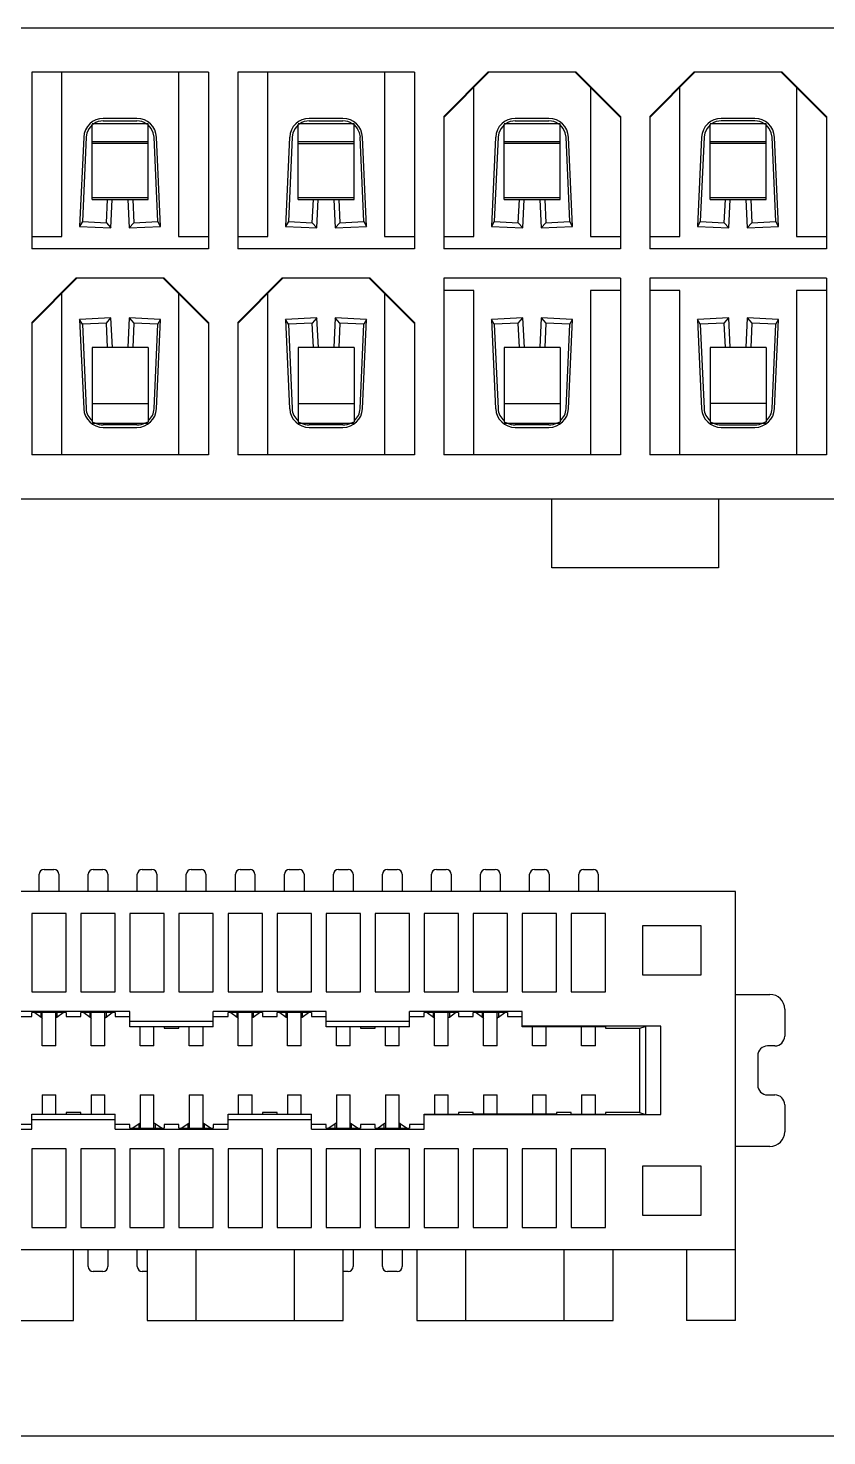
# Model space of a CAD drawing. Header units: millimetres. Extents: x 0 to 841, y 0 to 594.
# Drawn here: x 188.35 to 204.64, y 323.74 to 352.44 of the extents above; entities that cross this region are included whole.
import ezdxf

# ---------------------------------------------------------------- set-up
doc = ezdxf.new("R2010")
doc.units = ezdxf.units.MM
doc.header["$LTSCALE"] = 46.255
doc.layers.add('ASSEM_MEM', color=7, linetype='CONTINUOUS')

msp = doc.modelspace()

# ---------------------------------------------------------------- linework, layer by layer
at = {"layer": 'ASSEM_MEM', "color": 7, "linetype": 'CONTINUOUS'}
for p, q in [((226.527, 352.44), (174.927, 352.44)), ((192.027, 351.54), (188.427, 351.54)), ((188.427, 351.54), (188.427, 347.94)), ((189.037, 348.19), (189.037, 351.54)), ((191.417, 351.54), (191.417, 348.19)), ((192.027, 351.54), (192.027, 347.94)), ((196.227, 351.54), (192.627, 351.54)), ((192.627, 351.54), (192.627, 347.94)), ((193.237, 348.19), (193.237, 351.54)), ((195.617, 351.54), (195.617, 348.19)), ((196.227, 351.54), (196.227, 347.94)), ((196.827, 350.64), (197.727, 351.54)), ((196.827, 350.62), (197.747, 351.54)), ((199.527, 351.54), (197.727, 351.54)), ((200.427, 350.62), (199.507, 351.54)), ((199.527, 351.54), (200.427, 350.64)), ((201.027, 350.64), (201.927, 351.54)), ((201.027, 350.62), (201.947, 351.54)), ((203.727, 351.54), (201.927, 351.54)), ((204.627, 350.62), (203.707, 351.54)), ((203.727, 351.54), (204.627, 350.64)), ((197.437, 348.19), (197.437, 351.23)), ((199.817, 351.23), (199.817, 348.19)), ((201.637, 348.19), (201.637, 351.23)), ((204.017, 351.23), (204.017, 348.19)), ((190.797, 350.49), (189.657, 350.49)), ((189.657, 348.95), (189.657, 350.478)), ((189.678, 350.487), (189.688, 350.49)), ((190.57, 350.6), (189.884, 350.6)), ((189.884, 350.55), (190.57, 350.55)), ((190.797, 348.95), (190.797, 350.49)), ((194.997, 350.49), (193.857, 350.49)), ((193.857, 348.95), (193.857, 350.478)), ((193.878, 350.487), (193.888, 350.49)), ((194.77, 350.6), (194.084, 350.6)), ((194.084, 350.55), (194.77, 350.55)), ((194.997, 348.95), (194.997, 350.49)), ((196.827, 350.64), (196.827, 347.94)), ((199.197, 350.49), (198.057, 350.49)), ((198.057, 348.95), (198.057, 350.478)), ((198.078, 350.487), (198.088, 350.49)), ((198.97, 350.6), (198.284, 350.6)), ((198.284, 350.55), (198.97, 350.55)), ((199.197, 348.95), (199.197, 350.49)), ((200.427, 350.64), (200.427, 347.94)), ((201.027, 350.64), (201.027, 347.94)), ((203.397, 350.49), (202.257, 350.49)), ((202.257, 348.95), (202.257, 350.478)), ((203.17, 350.6), (202.484, 350.6)), ((203.17, 350.55), (202.484, 350.55)), ((203.397, 348.95), (203.397, 350.49)), ((204.627, 350.64), (204.627, 347.94)), ((189.484, 350.219), (189.402, 348.398)), ((189.534, 350.216), (189.457, 348.496)), ((190.997, 348.496), (190.919, 350.216)), ((191.052, 348.398), (190.969, 350.219)), ((193.684, 350.219), (193.602, 348.398)), ((193.734, 350.216), (193.657, 348.496)), ((195.197, 348.496), (195.119, 350.216)), ((195.252, 348.398), (195.169, 350.219)), ((197.884, 350.219), (197.802, 348.398)), ((197.934, 350.216), (197.857, 348.496)), ((199.397, 348.496), (199.319, 350.216)), ((199.452, 348.398), (199.369, 350.219)), ((202.084, 350.219), (202.002, 348.398)), ((202.134, 350.216), (202.057, 348.496)), ((203.597, 348.496), (203.519, 350.216)), ((203.652, 348.398), (203.569, 350.219)), ((189.657, 350.13), (190.797, 350.13)), ((190.797, 350.09), (189.657, 350.09)), ((193.857, 350.13), (194.997, 350.13)), ((193.857, 350.09), (194.997, 350.09)), ((198.057, 350.13), (199.197, 350.13)), ((199.197, 350.09), (198.057, 350.09)), ((202.257, 350.13), (203.397, 350.13)), ((203.397, 350.09), (202.257, 350.09)), ((189.657, 348.99), (190.797, 348.99)), ((189.657, 348.95), (190.797, 348.95)), ((189.946, 348.474), (189.968, 348.95)), ((190.041, 348.369), (190.068, 348.95)), ((190.386, 348.95), (190.412, 348.369)), ((190.486, 348.95), (190.508, 348.474)), ((193.857, 348.99), (194.997, 348.99)), ((193.857, 348.95), (194.997, 348.95)), ((194.146, 348.474), (194.168, 348.95)), ((194.241, 348.369), (194.268, 348.95)), ((194.586, 348.95), (194.612, 348.369)), ((194.686, 348.95), (194.708, 348.474)), ((198.057, 348.99), (199.197, 348.99)), ((198.057, 348.95), (199.197, 348.95)), ((198.346, 348.474), (198.368, 348.95)), ((198.441, 348.369), (198.468, 348.95)), ((198.786, 348.95), (198.812, 348.369)), ((198.886, 348.95), (198.908, 348.474)), ((202.257, 348.99), (203.397, 348.99)), ((202.257, 348.95), (203.397, 348.95)), ((202.546, 348.474), (202.568, 348.95)), ((202.641, 348.369), (202.668, 348.95)), ((202.986, 348.95), (203.012, 348.369)), ((203.086, 348.95), (203.108, 348.474)), ((189.457, 348.496), (189.402, 348.398)), ((189.457, 348.496), (189.946, 348.474)), ((189.946, 348.474), (190.041, 348.369)), ((190.508, 348.474), (190.412, 348.369)), ((190.508, 348.474), (190.997, 348.496)), ((191.052, 348.398), (190.997, 348.496)), ((193.657, 348.496), (193.602, 348.398)), ((193.657, 348.496), (194.146, 348.474)), ((194.146, 348.474), (194.241, 348.369)), ((194.708, 348.474), (194.612, 348.369)), ((194.708, 348.474), (195.197, 348.496)), ((195.197, 348.496), (195.252, 348.398)), ((197.857, 348.496), (197.802, 348.398)), ((197.857, 348.496), (198.346, 348.474)), ((198.346, 348.474), (198.441, 348.369)), ((198.908, 348.474), (198.812, 348.369)), ((198.908, 348.474), (199.397, 348.496)), ((199.452, 348.398), (199.397, 348.496)), ((202.057, 348.496), (202.002, 348.398)), ((202.057, 348.496), (202.546, 348.474)), ((202.546, 348.474), (202.641, 348.369)), ((203.108, 348.474), (203.012, 348.369)), ((203.108, 348.474), (203.597, 348.496)), ((203.652, 348.398), (203.597, 348.496)), ((188.427, 348.19), (189.037, 348.19)), ((189.402, 348.398), (190.041, 348.369)), ((190.412, 348.369), (191.052, 348.398)), ((191.417, 348.19), (192.027, 348.19)), ((192.627, 348.19), (193.237, 348.19)), ((193.602, 348.398), (194.241, 348.369)), ((194.612, 348.369), (195.252, 348.398)), ((195.617, 348.19), (196.227, 348.19)), ((196.827, 348.19), (197.437, 348.19)), ((197.802, 348.398), (198.441, 348.369)), ((198.812, 348.369), (199.452, 348.398)), ((199.817, 348.19), (200.427, 348.19)), ((201.027, 348.19), (201.637, 348.19)), ((202.002, 348.398), (202.641, 348.369)), ((203.012, 348.369), (203.652, 348.398)), ((204.017, 348.19), (204.627, 348.19)), ((192.027, 347.94), (188.427, 347.94)), ((196.227, 347.94), (192.627, 347.94)), ((200.427, 347.94), (196.827, 347.94)), ((204.627, 347.94), (201.027, 347.94)), ((188.427, 346.44), (189.327, 347.34)), ((188.427, 346.42), (189.347, 347.34)), ((191.127, 347.34), (189.327, 347.34)), ((192.027, 346.42), (191.107, 347.34)), ((191.127, 347.34), (192.027, 346.44)), ((192.627, 346.44), (193.527, 347.34)), ((192.627, 346.42), (193.547, 347.34)), ((195.327, 347.34), (193.527, 347.34)), ((196.227, 346.42), (195.307, 347.34)), ((195.327, 347.34), (196.227, 346.44)), ((200.427, 347.34), (196.827, 347.34)), ((196.827, 347.34), (196.827, 343.74)), ((200.427, 347.34), (200.427, 343.74)), ((204.627, 347.34), (201.027, 347.34)), ((201.027, 347.34), (201.027, 343.74)), ((204.627, 347.34), (204.627, 343.74)), ((189.037, 343.74), (189.037, 347.03)), ((191.417, 347.03), (191.417, 343.74)), ((193.237, 343.74), (193.237, 347.03)), ((195.617, 347.03), (195.617, 343.74)), ((197.437, 347.09), (196.827, 347.09)), ((197.437, 343.74), (197.437, 347.09)), ((200.427, 347.09), (199.817, 347.09)), ((199.817, 347.09), (199.817, 343.74)), ((201.637, 347.09), (201.027, 347.09)), ((201.637, 343.74), (201.637, 347.09)), ((204.627, 347.09), (204.017, 347.09)), ((204.017, 347.09), (204.017, 343.74)), ((188.427, 346.44), (188.427, 343.74)), ((190.041, 346.532), (189.402, 346.503)), ((189.457, 346.405), (189.402, 346.503)), ((189.402, 346.503), (189.484, 344.682)), ((189.946, 346.427), (189.457, 346.405)), ((189.946, 346.427), (190.041, 346.532)), ((189.969, 345.93), (189.946, 346.427)), ((190.069, 345.93), (190.041, 346.532)), ((190.412, 346.532), (190.385, 345.93)), ((191.052, 346.503), (190.412, 346.532)), ((190.412, 346.532), (190.508, 346.427)), ((190.508, 346.427), (190.485, 345.93)), ((190.997, 346.405), (190.508, 346.427)), ((190.969, 344.682), (191.052, 346.503)), ((190.997, 346.405), (191.052, 346.503)), ((192.027, 346.44), (192.027, 343.74)), ((192.627, 346.44), (192.627, 343.74)), ((194.241, 346.532), (193.602, 346.503)), ((193.657, 346.405), (193.602, 346.503)), ((193.602, 346.503), (193.684, 344.682)), ((194.146, 346.427), (193.657, 346.405)), ((194.241, 346.532), (194.146, 346.427)), ((194.169, 345.93), (194.146, 346.427)), ((194.269, 345.93), (194.241, 346.532)), ((194.612, 346.532), (194.585, 345.93)), ((195.252, 346.503), (194.612, 346.532)), ((194.708, 346.427), (194.612, 346.532)), ((194.708, 346.427), (194.685, 345.93)), ((195.197, 346.405), (194.708, 346.427)), ((195.169, 344.682), (195.252, 346.503)), ((195.252, 346.503), (195.197, 346.405)), ((196.227, 346.44), (196.227, 343.74)), ((198.441, 346.532), (197.802, 346.503)), ((197.857, 346.405), (197.802, 346.503)), ((197.802, 346.503), (197.884, 344.682)), ((198.346, 346.427), (197.857, 346.405)), ((198.346, 346.427), (198.441, 346.532)), ((198.369, 345.93), (198.346, 346.427)), ((198.469, 345.93), (198.441, 346.532)), ((198.812, 346.532), (198.785, 345.93)), ((199.452, 346.503), (198.812, 346.532)), ((198.812, 346.532), (198.908, 346.427)), ((198.908, 346.427), (198.885, 345.93)), ((199.397, 346.405), (198.908, 346.427)), ((199.369, 344.682), (199.452, 346.503)), ((199.397, 346.405), (199.452, 346.503)), ((202.641, 346.532), (202.002, 346.503)), ((202.057, 346.405), (202.002, 346.503)), ((202.002, 346.503), (202.084, 344.682)), ((202.546, 346.427), (202.057, 346.405)), ((202.546, 346.427), (202.641, 346.532)), ((202.569, 345.93), (202.546, 346.427)), ((202.669, 345.93), (202.641, 346.532)), ((203.012, 346.532), (202.985, 345.93)), ((203.652, 346.503), (203.012, 346.532)), ((203.012, 346.532), (203.108, 346.427)), ((203.108, 346.427), (203.085, 345.93)), ((203.597, 346.405), (203.108, 346.427)), ((203.569, 344.682), (203.652, 346.503)), ((203.597, 346.405), (203.652, 346.503)), ((189.457, 346.405), (189.534, 344.685)), ((190.919, 344.685), (190.997, 346.405)), ((193.657, 346.405), (193.734, 344.685)), ((195.119, 344.685), (195.197, 346.405)), ((197.857, 346.405), (197.934, 344.685)), ((199.319, 344.685), (199.397, 346.405)), ((202.057, 346.405), (202.134, 344.685)), ((203.519, 344.685), (203.597, 346.405)), ((190.797, 345.93), (189.657, 345.93)), ((189.657, 345.93), (189.657, 344.413)), ((190.797, 345.93), (190.797, 344.413)), ((194.997, 345.93), (193.857, 345.93)), ((193.857, 345.93), (193.857, 344.413)), ((194.997, 345.93), (194.997, 344.413)), ((199.197, 345.93), (198.057, 345.93)), ((198.057, 345.93), (198.057, 344.413)), ((199.197, 345.93), (199.197, 344.413)), ((203.397, 345.93), (202.257, 345.93)), ((202.257, 345.93), (202.257, 344.413)), ((203.397, 345.93), (203.397, 344.413)), ((189.657, 344.79), (190.797, 344.79)), ((193.857, 344.79), (194.997, 344.79)), ((198.057, 344.79), (199.197, 344.79)), ((203.397, 344.79), (202.257, 344.79)), ((189.657, 344.39), (190.797, 344.39)), ((190.57, 344.35), (189.884, 344.35)), ((189.884, 344.3), (190.57, 344.3)), ((193.857, 344.39), (194.997, 344.39)), ((194.77, 344.35), (194.084, 344.35)), ((194.084, 344.3), (194.77, 344.3)), ((198.057, 344.39), (199.197, 344.39)), ((198.97, 344.35), (198.284, 344.35)), ((198.284, 344.3), (198.97, 344.3)), ((202.257, 344.39), (203.397, 344.39)), ((202.484, 344.35), (203.17, 344.35)), ((202.484, 344.3), (203.17, 344.3)), ((203.354, 344.397), (203.332, 344.39)), ((192.027, 343.74), (188.427, 343.74)), ((196.227, 343.74), (192.627, 343.74)), ((200.427, 343.74), (196.827, 343.74)), ((204.627, 343.74), (201.027, 343.74)), ((226.527, 342.84), (174.927, 342.84)), ((199.027, 341.44), (199.027, 342.84)), ((202.427, 342.84), (202.427, 341.44)), ((202.427, 341.44), (199.027, 341.44)), ((188.677, 335.29), (188.877, 335.29)), ((189.677, 335.29), (189.877, 335.29)), ((190.677, 335.29), (190.877, 335.29)), ((191.677, 335.29), (191.877, 335.29)), ((192.677, 335.29), (192.877, 335.29)), ((193.677, 335.29), (193.877, 335.29)), ((194.677, 335.29), (194.877, 335.29)), ((195.677, 335.29), (195.877, 335.29)), ((196.677, 335.29), (196.877, 335.29)), ((197.677, 335.29), (197.877, 335.29)), ((198.677, 335.29), (198.877, 335.29)), ((199.677, 335.29), (199.877, 335.29)), ((188.577, 334.84), (188.577, 335.19)), ((188.977, 335.19), (188.977, 334.84)), ((189.577, 334.84), (189.577, 335.19)), ((189.977, 335.19), (189.977, 334.84)), ((190.577, 334.84), (190.577, 335.19)), ((190.977, 335.19), (190.977, 334.84)), ((191.577, 334.84), (191.577, 335.19)), ((191.977, 335.19), (191.977, 334.84)), ((192.577, 334.84), (192.577, 335.19)), ((192.977, 335.19), (192.977, 334.84)), ((193.577, 334.84), (193.577, 335.19)), ((193.977, 335.19), (193.977, 334.84)), ((194.577, 334.84), (194.577, 335.19)), ((194.977, 335.19), (194.977, 334.84)), ((195.577, 334.84), (195.577, 335.19)), ((195.977, 335.19), (195.977, 334.84)), ((196.577, 334.84), (196.577, 335.19)), ((196.977, 335.19), (196.977, 334.84)), ((197.577, 334.84), (197.577, 335.19)), ((197.977, 335.19), (197.977, 334.84)), ((198.577, 334.84), (198.577, 335.19)), ((198.977, 335.19), (198.977, 334.84)), ((199.577, 334.84), (199.577, 335.19)), ((199.977, 335.19), (199.977, 334.84)), ((202.777, 334.84), (163.777, 334.84)), ((202.777, 326.09), (202.777, 334.84)), ((189.127, 334.39), (188.427, 334.39)), ((188.427, 334.39), (188.427, 332.79)), ((189.127, 332.79), (189.127, 334.39)), ((190.127, 334.39), (189.427, 334.39)), ((189.427, 334.39), (189.427, 332.79)), ((190.127, 332.79), (190.127, 334.39)), ((191.127, 334.39), (190.427, 334.39)), ((190.427, 334.39), (190.427, 332.79)), ((191.127, 332.79), (191.127, 334.39)), ((192.127, 334.39), (191.427, 334.39)), ((191.427, 334.39), (191.427, 332.79)), ((192.127, 332.79), (192.127, 334.39)), ((193.127, 334.39), (192.427, 334.39)), ((192.427, 334.39), (192.427, 332.79)), ((193.127, 332.79), (193.127, 334.39)), ((194.127, 334.39), (193.427, 334.39)), ((193.427, 334.39), (193.427, 332.79)), ((194.127, 332.79), (194.127, 334.39)), ((195.127, 334.39), (194.427, 334.39)), ((194.427, 334.39), (194.427, 332.79)), ((195.127, 332.79), (195.127, 334.39)), ((196.127, 334.39), (195.427, 334.39)), ((195.427, 334.39), (195.427, 332.79)), ((196.127, 332.79), (196.127, 334.39)), ((197.127, 334.39), (196.427, 334.39)), ((196.427, 334.39), (196.427, 332.79)), ((197.127, 332.79), (197.127, 334.39)), ((198.127, 334.39), (197.427, 334.39)), ((197.427, 334.39), (197.427, 332.79)), ((198.127, 332.79), (198.127, 334.39)), ((199.127, 334.39), (198.427, 334.39)), ((198.427, 334.39), (198.427, 332.79)), ((199.127, 332.79), (199.127, 334.39)), ((200.127, 334.39), (199.427, 334.39)), ((199.427, 334.39), (199.427, 332.79)), ((200.127, 332.79), (200.127, 334.39)), ((202.077, 334.14), (200.877, 334.14)), ((200.877, 334.14), (200.877, 333.14)), ((202.077, 333.14), (202.077, 334.14)), ((200.877, 333.14), (202.077, 333.14)), ((188.427, 332.79), (189.127, 332.79)), ((189.427, 332.79), (190.127, 332.79)), ((190.427, 332.79), (191.127, 332.79)), ((191.427, 332.79), (192.127, 332.79)), ((192.427, 332.79), (193.127, 332.79)), ((193.427, 332.79), (194.127, 332.79)), ((194.427, 332.79), (195.127, 332.79)), ((195.427, 332.79), (196.127, 332.79)), ((196.427, 332.79), (197.127, 332.79)), ((197.427, 332.79), (198.127, 332.79)), ((198.427, 332.79), (199.127, 332.79)), ((199.427, 332.79), (200.127, 332.79)), ((202.777, 332.74), (203.477, 332.74)), ((190.427, 332.39), (188.127, 332.39)), ((189.127, 332.37), (188.427, 332.37)), ((188.427, 332.29), (188.427, 332.37)), ((188.486, 332.37), (188.614, 332.279)), ((188.614, 332.279), (188.614, 332.37)), ((188.637, 331.69), (188.637, 332.37)), ((188.917, 331.69), (188.917, 332.37)), ((188.94, 332.37), (188.94, 332.279)), ((188.94, 332.279), (189.068, 332.37)), ((189.127, 332.37), (189.127, 332.29)), ((190.127, 332.37), (189.427, 332.37)), ((189.427, 332.29), (189.427, 332.37)), ((189.486, 332.37), (189.614, 332.279)), ((189.614, 332.279), (189.614, 332.37)), ((189.637, 331.69), (189.637, 332.37)), ((189.917, 331.69), (189.917, 332.37)), ((189.94, 332.37), (189.94, 332.279)), ((189.94, 332.279), (190.068, 332.37)), ((190.127, 332.37), (190.127, 332.29)), ((190.427, 332.082), (190.427, 332.39)), ((194.427, 332.39), (192.127, 332.39)), ((192.127, 332.082), (192.127, 332.39)), ((193.127, 332.37), (192.427, 332.37)), ((192.427, 332.29), (192.427, 332.37)), ((192.486, 332.37), (192.614, 332.279)), ((192.614, 332.279), (192.614, 332.37)), ((192.637, 331.69), (192.637, 332.37)), ((192.917, 331.69), (192.917, 332.37)), ((192.94, 332.37), (192.94, 332.279)), ((192.94, 332.279), (193.068, 332.37)), ((193.127, 332.37), (193.127, 332.29)), ((194.127, 332.37), (193.427, 332.37)), ((193.427, 332.29), (193.427, 332.37)), ((193.486, 332.37), (193.614, 332.279)), ((193.614, 332.279), (193.614, 332.37)), ((193.637, 331.69), (193.637, 332.37)), ((193.917, 331.69), (193.917, 332.37)), ((193.94, 332.37), (193.94, 332.279)), ((193.94, 332.279), (194.068, 332.37)), ((194.127, 332.37), (194.127, 332.29)), ((194.427, 332.082), (194.427, 332.39)), ((198.427, 332.39), (196.127, 332.39)), ((196.127, 332.082), (196.127, 332.39)), ((197.127, 332.37), (196.427, 332.37)), ((196.427, 332.29), (196.427, 332.37)), ((196.486, 332.37), (196.614, 332.279)), ((196.614, 332.279), (196.614, 332.37)), ((196.637, 331.69), (196.637, 332.37)), ((196.917, 331.69), (196.917, 332.37)), ((196.94, 332.37), (196.94, 332.279)), ((196.94, 332.279), (197.068, 332.37)), ((197.127, 332.37), (197.127, 332.29)), ((198.127, 332.37), (197.427, 332.37)), ((197.427, 332.29), (197.427, 332.37)), ((197.486, 332.37), (197.614, 332.279)), ((197.614, 332.279), (197.614, 332.37)), ((197.637, 331.69), (197.637, 332.37)), ((197.917, 331.69), (197.917, 332.37)), ((197.94, 332.37), (197.94, 332.279)), ((197.94, 332.279), (198.068, 332.37)), ((198.127, 332.37), (198.127, 332.29)), ((198.427, 332.082), (198.427, 332.39)), ((203.777, 332.44), (203.777, 331.89)), ((188.127, 332.29), (188.427, 332.29)), ((188.614, 332.279), (188.62, 332.275)), ((188.934, 332.275), (188.94, 332.279)), ((189.127, 332.29), (189.427, 332.29)), ((189.614, 332.279), (189.62, 332.275)), ((189.934, 332.275), (189.94, 332.279)), ((190.127, 332.29), (190.427, 332.29)), ((192.127, 332.19), (190.427, 332.19)), ((190.427, 332.086), (192.127, 332.086)), ((191.127, 332.082), (190.427, 332.082)), ((190.637, 331.69), (190.637, 332.082)), ((190.917, 331.69), (190.917, 332.082)), ((191.127, 332.082), (191.127, 332.05)), ((192.127, 332.082), (191.427, 332.082)), ((191.427, 332.05), (191.427, 332.082)), ((191.637, 331.69), (191.637, 332.082)), ((191.917, 331.69), (191.917, 332.082)), ((192.127, 332.29), (192.427, 332.29)), ((192.614, 332.279), (192.62, 332.275)), ((192.934, 332.275), (192.94, 332.279)), ((193.127, 332.29), (193.427, 332.29)), ((193.614, 332.279), (193.62, 332.275)), ((193.934, 332.275), (193.94, 332.279)), ((194.127, 332.29), (194.427, 332.29)), ((196.127, 332.19), (194.427, 332.19)), ((194.427, 332.086), (196.127, 332.086)), ((195.127, 332.082), (194.427, 332.082)), ((194.637, 331.69), (194.637, 332.082)), ((194.917, 331.69), (194.917, 332.082)), ((195.127, 332.082), (195.127, 332.05)), ((196.127, 332.082), (195.427, 332.082)), ((195.427, 332.05), (195.427, 332.082)), ((195.637, 331.69), (195.637, 332.082)), ((195.917, 331.69), (195.917, 332.082)), ((196.127, 332.29), (196.427, 332.29)), ((196.614, 332.279), (196.62, 332.275)), ((196.934, 332.275), (196.94, 332.279)), ((197.127, 332.29), (197.427, 332.29)), ((197.614, 332.279), (197.62, 332.275)), ((197.934, 332.275), (197.94, 332.279)), ((198.127, 332.29), (198.427, 332.29)), ((201.25, 332.09), (198.427, 332.09)), ((200.127, 332.082), (198.427, 332.082)), ((198.637, 331.69), (198.637, 332.082)), ((198.917, 331.69), (198.917, 332.082)), ((199.637, 331.69), (199.637, 332.082)), ((199.917, 331.69), (199.917, 332.082)), ((200.127, 332.082), (200.127, 332.05)), ((200.817, 332.05), (200.936, 332.086)), ((200.936, 332.086), (200.936, 330.295)), ((201.25, 330.29), (201.25, 332.09)), ((191.127, 332.05), (191.427, 332.05)), ((195.127, 332.05), (195.427, 332.05)), ((200.127, 332.05), (200.817, 332.05)), ((200.817, 332.05), (200.817, 330.33)), ((188.917, 331.69), (188.637, 331.69)), ((189.917, 331.69), (189.637, 331.69)), ((190.917, 331.69), (190.637, 331.69)), ((191.917, 331.69), (191.637, 331.69)), ((192.917, 331.69), (192.637, 331.69)), ((193.917, 331.69), (193.637, 331.69)), ((194.917, 331.69), (194.637, 331.69)), ((195.917, 331.69), (195.637, 331.69)), ((196.917, 331.69), (196.637, 331.69)), ((197.917, 331.69), (197.637, 331.69)), ((198.917, 331.69), (198.637, 331.69)), ((199.917, 331.69), (199.637, 331.69)), ((203.227, 331.49), (203.227, 330.89)), ((203.577, 331.69), (203.427, 331.69)), ((188.637, 330.69), (188.917, 330.69)), ((188.637, 330.69), (188.637, 330.299)), ((188.917, 330.299), (188.917, 330.69)), ((189.637, 330.69), (189.917, 330.69)), ((189.637, 330.69), (189.637, 330.299)), ((189.917, 330.299), (189.917, 330.69)), ((190.637, 330.69), (190.917, 330.69)), ((190.637, 330.69), (190.637, 330.011)), ((190.917, 330.011), (190.917, 330.69)), ((191.637, 330.69), (191.917, 330.69)), ((191.637, 330.69), (191.637, 330.011)), ((191.917, 330.011), (191.917, 330.69)), ((192.637, 330.69), (192.917, 330.69)), ((192.637, 330.69), (192.637, 330.299)), ((192.917, 330.299), (192.917, 330.69)), ((193.637, 330.69), (193.917, 330.69)), ((193.637, 330.69), (193.637, 330.299)), ((193.917, 330.299), (193.917, 330.69)), ((194.637, 330.69), (194.917, 330.69)), ((194.637, 330.69), (194.637, 330.011)), ((194.917, 330.011), (194.917, 330.69)), ((195.637, 330.69), (195.917, 330.69)), ((195.637, 330.69), (195.637, 330.011)), ((195.917, 330.011), (195.917, 330.69)), ((196.637, 330.69), (196.917, 330.69)), ((196.637, 330.69), (196.637, 330.299)), ((196.917, 330.299), (196.917, 330.69)), ((197.637, 330.69), (197.917, 330.69)), ((197.637, 330.69), (197.637, 330.299)), ((197.917, 330.299), (197.917, 330.69)), ((198.637, 330.69), (198.917, 330.69)), ((198.637, 330.69), (198.637, 330.299)), ((198.917, 330.299), (198.917, 330.69)), ((199.637, 330.69), (199.917, 330.69)), ((199.637, 330.69), (199.637, 330.299)), ((199.917, 330.299), (199.917, 330.69)), ((203.427, 330.69), (203.577, 330.69)), ((203.777, 330.49), (203.777, 329.94)), ((188.427, 330.09), (188.127, 330.09)), ((188.427, 330.299), (189.127, 330.299)), ((188.427, 329.99), (188.427, 330.299)), ((190.127, 330.295), (188.427, 330.295)), ((188.427, 330.19), (190.127, 330.19)), ((189.427, 330.33), (189.127, 330.33)), ((189.127, 330.33), (189.127, 330.299)), ((189.427, 330.299), (189.427, 330.33)), ((189.427, 330.299), (190.127, 330.299)), ((190.127, 329.99), (190.127, 330.299)), ((190.427, 330.09), (190.127, 330.09)), ((190.427, 330.011), (190.427, 330.09)), ((190.614, 330.102), (190.486, 330.011)), ((190.62, 330.106), (190.614, 330.102)), ((190.614, 330.011), (190.614, 330.102)), ((190.94, 330.102), (190.934, 330.106)), ((191.068, 330.011), (190.94, 330.102)), ((190.94, 330.102), (190.94, 330.011)), ((191.427, 330.09), (191.127, 330.09)), ((191.127, 330.09), (191.127, 330.011)), ((191.427, 330.011), (191.427, 330.09)), ((191.614, 330.102), (191.486, 330.011)), ((191.62, 330.106), (191.614, 330.102)), ((191.614, 330.011), (191.614, 330.102)), ((191.94, 330.102), (191.934, 330.106)), ((192.068, 330.011), (191.94, 330.102)), ((191.94, 330.102), (191.94, 330.011)), ((192.427, 330.09), (192.127, 330.09)), ((192.127, 330.09), (192.127, 330.011)), ((192.427, 330.299), (193.127, 330.299)), ((192.427, 329.99), (192.427, 330.299)), ((194.127, 330.295), (192.427, 330.295)), ((192.427, 330.19), (194.127, 330.19)), ((193.427, 330.33), (193.127, 330.33)), ((193.127, 330.33), (193.127, 330.299)), ((193.427, 330.299), (193.427, 330.33)), ((193.427, 330.299), (194.127, 330.299)), ((194.127, 329.99), (194.127, 330.299)), ((194.427, 330.09), (194.127, 330.09)), ((194.427, 330.011), (194.427, 330.09)), ((194.614, 330.102), (194.486, 330.011)), ((194.62, 330.106), (194.614, 330.102)), ((194.614, 330.011), (194.614, 330.102)), ((194.94, 330.102), (194.934, 330.106)), ((195.068, 330.011), (194.94, 330.102)), ((194.94, 330.102), (194.94, 330.011)), ((195.427, 330.09), (195.127, 330.09)), ((195.127, 330.09), (195.127, 330.011)), ((195.427, 330.011), (195.427, 330.09)), ((195.614, 330.102), (195.486, 330.011)), ((195.62, 330.106), (195.614, 330.102)), ((195.614, 330.011), (195.614, 330.102)), ((195.94, 330.102), (195.934, 330.106)), ((196.068, 330.011), (195.94, 330.102)), ((195.94, 330.102), (195.94, 330.011)), ((196.427, 330.09), (196.127, 330.09)), ((196.127, 330.09), (196.127, 330.011)), ((196.427, 330.299), (197.127, 330.299)), ((196.427, 329.99), (196.427, 330.299)), ((196.427, 330.29), (201.25, 330.29)), ((197.427, 330.33), (197.127, 330.33)), ((197.127, 330.33), (197.127, 330.299)), ((197.427, 330.299), (197.427, 330.33)), ((199.127, 330.299), (197.427, 330.299)), ((199.427, 330.33), (199.127, 330.33)), ((199.127, 330.33), (199.127, 330.299)), ((199.427, 330.299), (199.427, 330.33)), ((199.427, 330.299), (200.127, 330.299)), ((200.817, 330.33), (200.127, 330.33)), ((200.127, 330.33), (200.127, 330.299)), ((200.817, 330.33), (200.936, 330.295)), ((186.127, 329.99), (188.427, 329.99)), ((190.127, 329.99), (192.427, 329.99)), ((190.427, 330.011), (191.127, 330.011)), ((191.427, 330.011), (192.127, 330.011)), ((194.127, 329.99), (196.427, 329.99)), ((194.427, 330.011), (195.127, 330.011)), ((195.427, 330.011), (196.127, 330.011)), ((189.127, 329.59), (188.427, 329.59)), ((188.427, 329.59), (188.427, 327.99)), ((189.127, 327.99), (189.127, 329.59)), ((190.127, 329.59), (189.427, 329.59)), ((189.427, 329.59), (189.427, 327.99)), ((190.127, 327.99), (190.127, 329.59)), ((191.127, 329.59), (190.427, 329.59)), ((190.427, 329.59), (190.427, 327.99)), ((191.127, 327.99), (191.127, 329.59)), ((192.127, 329.59), (191.427, 329.59)), ((191.427, 329.59), (191.427, 327.99)), ((192.127, 327.99), (192.127, 329.59)), ((193.127, 329.59), (192.427, 329.59)), ((192.427, 329.59), (192.427, 327.99)), ((193.127, 327.99), (193.127, 329.59)), ((194.127, 329.59), (193.427, 329.59)), ((193.427, 329.59), (193.427, 327.99)), ((194.127, 327.99), (194.127, 329.59)), ((195.127, 329.59), (194.427, 329.59)), ((194.427, 329.59), (194.427, 327.99)), ((195.127, 327.99), (195.127, 329.59)), ((196.127, 329.59), (195.427, 329.59)), ((195.427, 329.59), (195.427, 327.99)), ((196.127, 327.99), (196.127, 329.59)), ((197.127, 329.59), (196.427, 329.59)), ((196.427, 329.59), (196.427, 327.99)), ((197.127, 327.99), (197.127, 329.59)), ((198.127, 329.59), (197.427, 329.59)), ((197.427, 329.59), (197.427, 327.99)), ((198.127, 327.99), (198.127, 329.59)), ((199.127, 329.59), (198.427, 329.59)), ((198.427, 329.59), (198.427, 327.99)), ((199.127, 327.99), (199.127, 329.59)), ((200.127, 329.59), (199.427, 329.59)), ((199.427, 329.59), (199.427, 327.99)), ((200.127, 327.99), (200.127, 329.59)), ((203.477, 329.64), (202.777, 329.64)), ((202.077, 329.24), (200.877, 329.24)), ((200.877, 329.24), (200.877, 328.24)), ((202.077, 328.24), (202.077, 329.24)), ((200.877, 328.24), (202.077, 328.24)), ((188.427, 327.99), (189.127, 327.99)), ((189.427, 327.99), (190.127, 327.99)), ((190.427, 327.99), (191.127, 327.99)), ((191.427, 327.99), (192.127, 327.99)), ((192.427, 327.99), (193.127, 327.99)), ((193.427, 327.99), (194.127, 327.99)), ((194.427, 327.99), (195.127, 327.99)), ((195.427, 327.99), (196.127, 327.99)), ((196.427, 327.99), (197.127, 327.99)), ((197.427, 327.99), (198.127, 327.99)), ((198.427, 327.99), (199.127, 327.99)), ((199.427, 327.99), (200.127, 327.99)), ((163.777, 327.54), (202.777, 327.54)), ((189.277, 326.09), (189.277, 327.54)), ((189.577, 327.19), (189.577, 327.54)), ((189.977, 327.54), (189.977, 327.19)), ((190.577, 327.19), (190.577, 327.54)), ((190.777, 327.54), (190.777, 326.09)), ((191.777, 326.09), (191.777, 327.54)), ((193.777, 327.54), (193.777, 326.09)), ((194.777, 326.09), (194.777, 327.54)), ((194.977, 327.54), (194.977, 327.19)), ((195.577, 327.19), (195.577, 327.54)), ((195.977, 327.54), (195.977, 327.19)), ((196.277, 327.54), (196.277, 326.09)), ((197.277, 326.09), (197.277, 327.54)), ((199.277, 327.54), (199.277, 326.09)), ((200.277, 326.09), (200.277, 327.54)), ((201.777, 327.54), (201.777, 326.09)), ((189.877, 327.09), (189.677, 327.09)), ((190.777, 327.09), (190.677, 327.09)), ((194.877, 327.09), (194.777, 327.09)), ((195.877, 327.09), (195.677, 327.09)), ((185.277, 326.09), (189.277, 326.09)), ((190.777, 326.09), (194.777, 326.09)), ((196.277, 326.09), (200.277, 326.09)), ((202.777, 326.09), (201.777, 326.09)), ((149.727, 323.74), (214.727, 323.74))]:
    msp.add_line(p, q, dxfattribs=at)
for points in [[(189.657, 350.467), (189.594, 350.396), (189.551, 350.309), (189.534, 350.216)], [(189.657, 350.478), (189.667, 350.483), (189.678, 350.487)], [(190.766, 350.49), (190.776, 350.487), (190.787, 350.483), (190.797, 350.478)], [(190.919, 350.216), (190.902, 350.309), (190.86, 350.396), (190.797, 350.467)], [(193.857, 350.467), (193.794, 350.396), (193.751, 350.309), (193.734, 350.216)], [(193.857, 350.478), (193.867, 350.483), (193.878, 350.487)], [(194.966, 350.49), (194.976, 350.487), (194.987, 350.483), (194.997, 350.478)], [(194.997, 350.467), (195.06, 350.396), (195.102, 350.31), (195.119, 350.216)], [(198.057, 350.467), (197.994, 350.396), (197.951, 350.309), (197.934, 350.216)], [(198.057, 350.478), (198.067, 350.483), (198.078, 350.487)], [(199.166, 350.49), (199.176, 350.487), (199.187, 350.483), (199.197, 350.478)], [(199.319, 350.216), (199.302, 350.309), (199.26, 350.396), (199.197, 350.467)], [(202.257, 350.467), (202.194, 350.396), (202.151, 350.309), (202.134, 350.216)], [(202.288, 350.49), (202.278, 350.487), (202.267, 350.483), (202.257, 350.478)], [(203.366, 350.49), (203.376, 350.487), (203.387, 350.483), (203.397, 350.478)], [(203.519, 350.216), (203.502, 350.309), (203.46, 350.396), (203.397, 350.467)], [(203.397, 344.413), (203.376, 344.404), (203.354, 344.397)], [(188.62, 332.275), (188.629, 332.267), (188.635, 332.258)], [(188.917, 332.248), (188.919, 332.258), (188.924, 332.267), (188.934, 332.275)], [(189.62, 332.275), (189.629, 332.267), (189.635, 332.258)], [(189.917, 332.248), (189.919, 332.258), (189.924, 332.267), (189.934, 332.275)], [(192.62, 332.275), (192.629, 332.267), (192.635, 332.258)], [(192.917, 332.248), (192.919, 332.258), (192.924, 332.267), (192.934, 332.275)], [(193.62, 332.275), (193.629, 332.267), (193.635, 332.258)], [(193.917, 332.248), (193.919, 332.258), (193.924, 332.267), (193.934, 332.275)], [(196.62, 332.275), (196.629, 332.267), (196.635, 332.258)], [(196.917, 332.248), (196.919, 332.258), (196.924, 332.267), (196.934, 332.275)], [(197.62, 332.275), (197.629, 332.267), (197.635, 332.258)], [(197.917, 332.248), (197.919, 332.258), (197.924, 332.267), (197.934, 332.275)], [(190.637, 330.133), (190.635, 330.123), (190.629, 330.114), (190.62, 330.106)], [(190.934, 330.106), (190.924, 330.114), (190.919, 330.123)], [(191.637, 330.133), (191.635, 330.123), (191.629, 330.114), (191.62, 330.106)], [(191.934, 330.106), (191.924, 330.114), (191.919, 330.123)], [(194.637, 330.133), (194.635, 330.123), (194.629, 330.114), (194.62, 330.106)], [(194.934, 330.106), (194.924, 330.114), (194.919, 330.123)], [(195.637, 330.133), (195.635, 330.123), (195.629, 330.114), (195.62, 330.106)], [(195.934, 330.106), (195.924, 330.114), (195.919, 330.123)]]:
    msp.add_lwpolyline(points, dxfattribs=at)
for centre, radius, start, end in [((189.884, 350.2), 0.4, 90, 177.4081), ((189.884, 350.2), 0.35, 90, 124.0477), ((190.57, 350.2), 0.4, 2.5919, 90), ((190.57, 350.2), 0.35, 55.9523, 90), ((194.084, 350.2), 0.4, 90, 177.4081), ((194.084, 350.2), 0.35, 90, 124.0477), ((194.77, 350.2), 0.4, 2.5919, 90), ((194.77, 350.2), 0.35, 55.9523, 90), ((198.284, 350.2), 0.4, 90, 177.4081), ((198.284, 350.2), 0.35, 90, 124.0477), ((198.97, 350.2), 0.4, 2.5919, 90), ((198.97, 350.2), 0.35, 55.9523, 90), ((202.484, 350.2), 0.4, 90, 177.4081), ((202.484, 350.2), 0.35, 90, 124.0477), ((203.17, 350.2), 0.4, 2.5919, 90), ((203.17, 350.2), 0.35, 55.9523, 90), ((189.884, 344.7), 0.4, 182.5919, 270), ((189.884, 344.7), 0.35, 182.5919, 229.5248), ((190.57, 344.7), 0.4, 270, 357.4081), ((190.57, 344.7), 0.35, 310.4752, 357.4081), ((194.084, 344.7), 0.4, 182.5919, 270), ((194.084, 344.7), 0.35, 182.5919, 229.5248), ((194.77, 344.7), 0.4, 270, 357.4081), ((194.77, 344.7), 0.35, 310.4752, 357.4081), ((198.284, 344.7), 0.4, 182.5919, 270), ((198.284, 344.7), 0.35, 182.5919, 229.5248), ((198.97, 344.7), 0.4, 270, 357.4081), ((198.97, 344.7), 0.35, 310.4752, 357.4081), ((202.484, 344.7), 0.4, 182.5919, 270), ((202.484, 344.7), 0.35, 182.5919, 229.5248), ((203.17, 344.7), 0.4, 270, 357.4081), ((203.17, 344.7), 0.35, 310.4752, 357.4081), ((189.884, 344.7), 0.35, 242.3396, 270), ((190.57, 344.7), 0.35, 270, 297.6604), ((194.084, 344.7), 0.35, 242.3396, 270), ((194.77, 344.7), 0.35, 270, 297.6604), ((198.284, 344.7), 0.35, 242.3396, 270), ((198.97, 344.7), 0.35, 270, 297.6604), ((202.484, 344.7), 0.35, 242.3396, 270), ((203.17, 344.7), 0.35, 270, 297.6604), ((188.677, 335.19), 0.1, 90, 180), ((188.877, 335.19), 0.1, 0, 90), ((189.677, 335.19), 0.1, 90, 180), ((189.877, 335.19), 0.1, 0, 90), ((190.677, 335.19), 0.1, 90, 180), ((190.877, 335.19), 0.1, 0, 90), ((191.677, 335.19), 0.1, 90, 180), ((191.877, 335.19), 0.1, 0, 90), ((192.677, 335.19), 0.1, 90, 180), ((192.877, 335.19), 0.1, 0, 90), ((193.677, 335.19), 0.1, 90, 180), ((193.877, 335.19), 0.1, 0, 90), ((194.677, 335.19), 0.1, 90, 180), ((194.877, 335.19), 0.1, 0, 90), ((195.677, 335.19), 0.1, 90, 180), ((195.877, 335.19), 0.1, 0, 90), ((196.677, 335.19), 0.1, 90, 180), ((196.877, 335.19), 0.1, 0, 90), ((197.677, 335.19), 0.1, 90, 180), ((197.877, 335.19), 0.1, 0, 90), ((198.677, 335.19), 0.1, 90, 180), ((198.877, 335.19), 0.1, 0, 90), ((199.677, 335.19), 0.1, 90, 180), ((199.877, 335.19), 0.1, 0, 90), ((203.477, 332.44), 0.3, 0, 90), ((203.577, 331.89), 0.2, 270, 360), ((203.427, 331.49), 0.2, 90, 180), ((203.427, 330.89), 0.2, 180, 270), ((203.577, 330.49), 0.2, 0, 90), ((203.477, 329.94), 0.3, 270, 360), ((189.677, 327.19), 0.1, 180, 270), ((189.877, 327.19), 0.1, 270, 360), ((190.677, 327.19), 0.1, 180, 270), ((194.877, 327.19), 0.1, 270, 360), ((195.677, 327.19), 0.1, 180, 270), ((195.877, 327.19), 0.1, 270, 360)]:
    msp.add_arc(centre, radius, start, end, dxfattribs=at)
for centre, start_param, end_param in [((189.884, 345.699), -3.402523, -3.327155), ((190.57, 345.699), -2.95603, -2.880662), ((194.084, 345.699), 2.880662, 2.95603), ((194.77, 345.699), -2.95603, -2.880662), ((198.284, 345.699), -3.402523, -3.327155), ((198.97, 345.699), -2.95603, -2.880662), ((202.484, 345.699), -3.402523, -3.327155)]:
    msp.add_ellipse(centre, major_axis=(0, 1.331), ratio=0.661438, start_param=start_param, end_param=end_param, dxfattribs=at)

doc.saveas('drawing.dxf')
